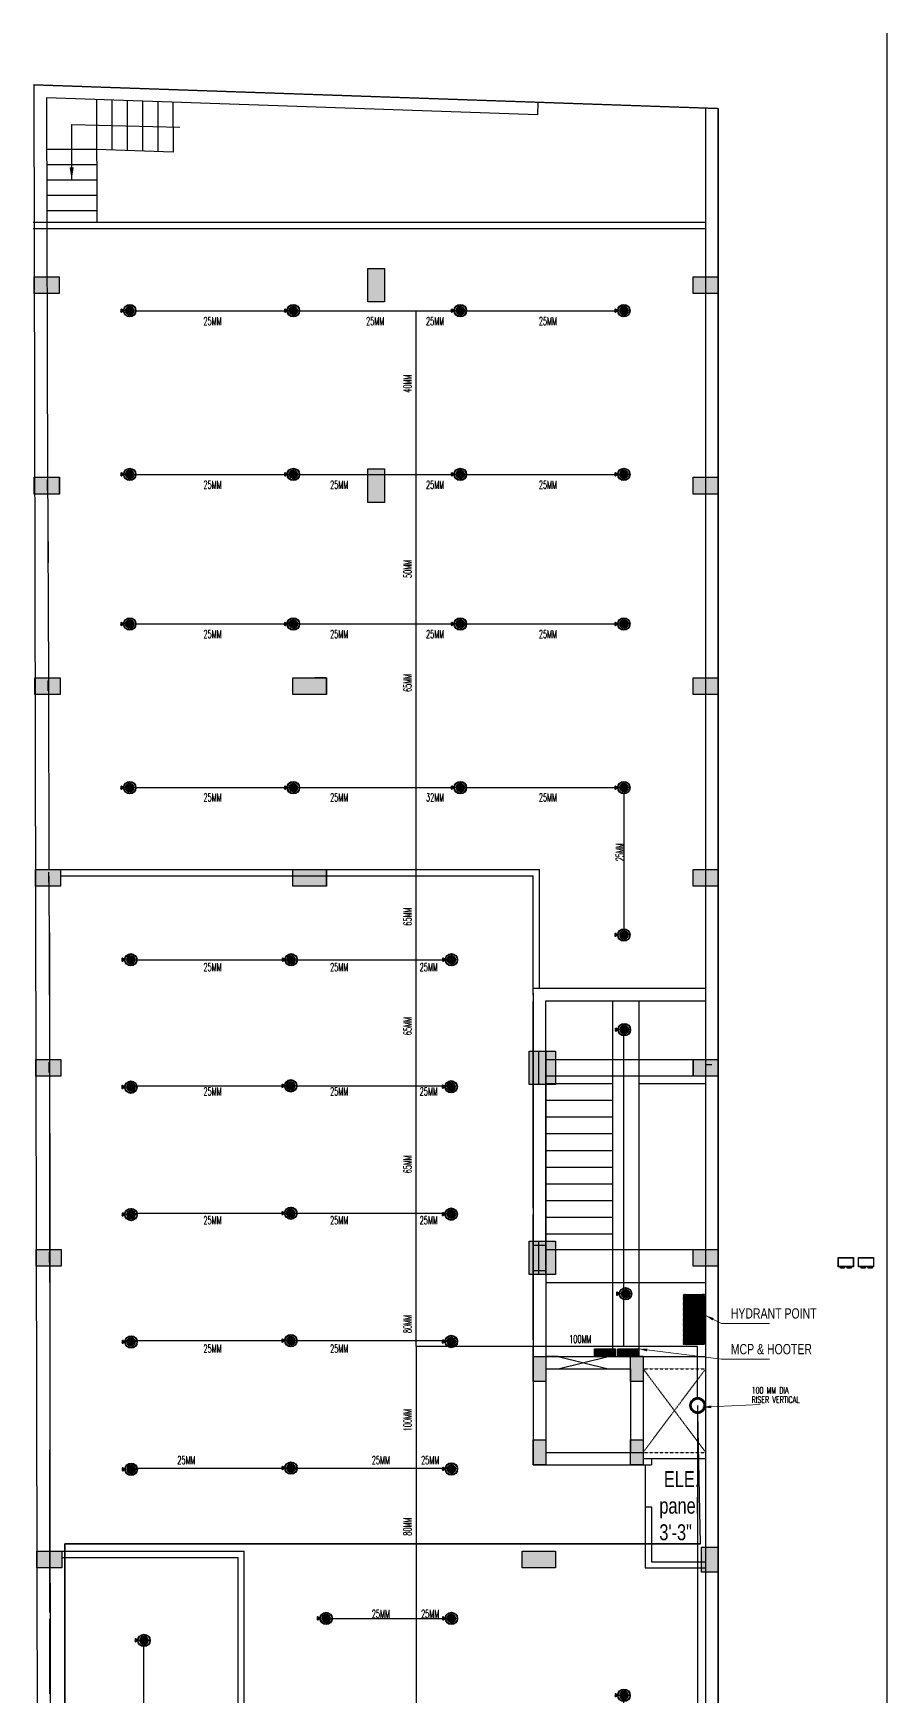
# Model space of a CAD drawing. Header units: inches. Extents: x 1162 to 4924, y 863 to 3182.
# Drawn here: x 1208 to 1821, y 1987 to 3182 of the extents above; entities that cross this region are included whole.
import ezdxf

# ---------------------------------------------------------------- set-up
doc = ezdxf.new("R2010")
doc.units = ezdxf.units.IN
doc.header["$MEASUREMENT"] = 0
doc.linetypes.add('CENTER', pattern=[2, 1.25, -0.25, 0.25, -0.25])
doc.linetypes.add('HIDDEN', pattern=[0.375, 0.25, -0.125])
for name, color, linetype in [('0-PL-PUDDLE-HL', 3, 'Continuous'), ('6', 7, 'Continuous'), ('DIM', 5, 'Continuous'), ('FATTN', 241, 'Continuous'), ('FITTING-FF-VISION', 1, 'Continuous'), ('SPR-3', 2, 'Continuous')]:
    doc.layers.add(name, color=color, linetype=linetype)
for name, color, linetype, lineweight in [('FIRE PIPE 100 MM', 10, 'Continuous', 30), ('FIRE PIPE 150 MM', 10, 'Continuous', 35), ('FIRE PIPE 32 MM', 10, 'Continuous', 20)]:
    doc.layers.add(name, color=color, linetype=linetype, lineweight=lineweight)
doc.styles.get("Standard").update_dxf_attribs({"font": 'arial.ttf'})
doc.styles.add('Style-Arial', font='times.ttf')
doc.styles.add('style3', font='swisscl.ttf', dxfattribs={"height": 18})
doc.styles.add('TXT2', font='romans.shx', dxfattribs={"width": 0.75, "height": 200})
doc.dimstyles.new('GURU', dxfattribs={"dimscale": 0, "dimtxt": 18, "dimasz": 2, "dimexe": 3.5, "dimexo": 1.5, "dimgap": 2, "dimtad": 0, "dimdec": 1, "dimzin": 0, "dimdsep": 46, "dimlunit": 4, "dimtxsty": 'Standard', "dimcen": 4, "dimdle": 3.5, "dimclrd": 256, "dimclre": 256, "dimadec": 0, "dimazin": 3, "dimtfac": 1, "dimtdec": 1, "dimtmove": 1, "dimatfit": 1, "dimfxl": 1, "dimtolj": 1, "dimtzin": 0, "dimarcsym": 0})
doc.dimstyles.new('MUKESH', dxfattribs={"dimtxt": 9, "dimasz": 6, "dimexe": 1, "dimexo": 1, "dimgap": 0.5, "dimtad": 0, "dimdec": 1, "dimzin": 0, "dimdsep": 46, "dimlunit": 4, "dimtxsty": 'Style-Arial', "dimblk": 'ARCHTICK', "dimcen": 0.09, "dimclrd": 256, "dimclre": 256, "dimclrt": 256, "dimadec": 1, "dimazin": 0, "dimtfac": 1, "dimtdec": 1, "dimtofl": 0, "dimtmove": 0, "dimatfit": 3, "dimfxl": 1, "dimtolj": 1, "dimtzin": 0, "dimlwd": -1, "dimlwe": 0, "dimarcsym": 0})
pattern_1 = [(45, (1047145.24505, 327195.88127), (-0.088388347648, 0.088388347648), [])]
pattern_2 = [(135, (-55881.80301, -3319.40284), (-0.08838834765, -0.08838834765), [])]

# ---------------------------------------------------------------- blocks, each defined once
blk = doc.blocks.new('_ArchTick')
at = {"color": 0, "linetype": 'ByBlock', "const_width": 0.15}
blk.add_lwpolyline([(-0.5, -0.5), (0.5, 0.5)], dxfattribs=at)
blk = doc.blocks.new('GR')
at = {"lineweight": -2, "ltscale": 0.5}
h = blk.add_hatch(color=6, dxfattribs=at)
h.dxf.hatch_style = 1
h.paths.add_polyline_path([(-1050869.5, -332451.8), (-1050851.5, -332451.8), (-1050851.5, -332463.8), (-1050869.5, -332463.8)])
h = blk.add_hatch(color=6, dxfattribs=at)
h.dxf.hatch_style = 1
h.paths.add_polyline_path([(-1050617.7, -332445.8), (-1050629.7, -332445.8), (-1050629.7, -332469.8), (-1050617.7, -332469.8)])
h = blk.add_hatch(color=6, dxfattribs=at)
h.dxf.hatch_style = 1
h.paths.add_polyline_path([(-1050395.8, -332451.8), (-1050377.8, -332451.8), (-1050377.8, -332463.8), (-1050395.8, -332463.8)])
h = blk.add_hatch(color=6, dxfattribs=at)
h.dxf.hatch_style = 1
h.paths.add_polyline_path([(-1050617.7, -332589.8), (-1050629.7, -332589.8), (-1050629.7, -332613.8), (-1050617.7, -332613.8)])
h = blk.add_hatch(color=6, dxfattribs=at)
h.dxf.hatch_style = 1
h.paths.add_polyline_path([(-1050869.5, -332595.8), (-1050851.5, -332595.8), (-1050851.5, -332607.8), (-1050869.5, -332607.8)])
h = blk.add_hatch(color=6, dxfattribs=at)
h.dxf.hatch_style = 1
h.paths.add_polyline_path([(-1050395.8, -332595.8), (-1050377.8, -332595.8), (-1050377.8, -332607.8), (-1050395.8, -332607.8)])
h = blk.add_hatch(color=6, dxfattribs=at)
h.dxf.hatch_style = 1
h.paths.add_polyline_path([(-1050868.9, -332739.8), (-1050850.9, -332739.8), (-1050850.9, -332751.8), (-1050868.9, -332751.8)])
h = blk.add_hatch(color=6, dxfattribs=at)
h.dxf.hatch_style = 1
h.paths.add_polyline_path([(-1050659.5, -332751.8), (-1050659.5, -332739.8), (-1050683.5, -332739.8), (-1050683.5, -332751.8)])
h = blk.add_hatch(color=6, dxfattribs=at)
h.dxf.hatch_style = 1
h.paths.add_polyline_path([(-1050395.8, -332739.8), (-1050377.8, -332739.8), (-1050377.8, -332751.8), (-1050395.8, -332751.8)])
h = blk.add_hatch(color=6, dxfattribs=at)
h.dxf.hatch_style = 1
h.paths.add_polyline_path([(-1050868.6, -332877.5), (-1050850.6, -332877.5), (-1050850.6, -332889.5), (-1050868.6, -332889.5)])
h = blk.add_hatch(color=6, dxfattribs=at)
h.dxf.hatch_style = 1
h.paths.add_polyline_path([(-1050659.5, -332889.5), (-1050659.5, -332877.5), (-1050683.5, -332877.5), (-1050683.5, -332889.5)])
h = blk.add_hatch(color=6, dxfattribs=at)
h.dxf.hatch_style = 1
h.paths.add_polyline_path([(-1050395.8, -332877.5), (-1050377.8, -332877.5), (-1050377.8, -332889.5), (-1050395.8, -332889.5)])
h = blk.add_hatch(color=6, dxfattribs=at)
h.dxf.hatch_style = 1
h.paths.add_polyline_path([(-1050506.8, -333032), (-1050494.8, -333032), (-1050494.8, -333008), (-1050506.8, -333008)])
h = blk.add_hatch(color=6, dxfattribs=at)
h.dxf.hatch_style = 1
h.paths.add_polyline_path([(-1050868.3, -333014), (-1050850.3, -333014), (-1050850.3, -333026), (-1050868.3, -333026)])
h = blk.add_hatch(color=6, dxfattribs=at)
h.dxf.hatch_style = 1
h.paths.add_polyline_path([(-1050395.8, -333014), (-1050377.8, -333014), (-1050377.8, -333026), (-1050395.8, -333026)])
h = blk.add_hatch(color=6, dxfattribs=at)
h.dxf.hatch_style = 1
h.paths.add_polyline_path([(-1050506.8, -333168.5), (-1050494.8, -333168.5), (-1050494.8, -333144.5), (-1050506.8, -333144.5)])
h = blk.add_hatch(color=6, dxfattribs=at)
h.dxf.hatch_style = 1
h.paths.add_polyline_path([(-1050868, -333150.5), (-1050850, -333150.5), (-1050850, -333162.5), (-1050868, -333162.5)])
h = blk.add_hatch(color=6, dxfattribs=at)
h.dxf.hatch_style = 1
h.paths.add_polyline_path([(-1050395.8, -333150.5), (-1050377.8, -333150.5), (-1050377.8, -333162.5), (-1050395.8, -333162.5)])
h = blk.add_hatch(color=6, dxfattribs=at)
h.dxf.hatch_style = 1
h.paths.add_polyline_path([(-1050867.6, -333367.3), (-1050849.6, -333367.3), (-1050849.6, -333379.3), (-1050867.6, -333379.3)])
h = blk.add_hatch(color=6, dxfattribs=at)
h.dxf.hatch_style = 1
h.paths.add_polyline_path([(-1050494.8, -333379.3), (-1050494.8, -333367.3), (-1050518.8, -333367.3), (-1050518.8, -333379.3)])
h = blk.add_hatch(color=6, dxfattribs=at)
h.dxf.hatch_style = 1
h.paths.add_polyline_path([(-1050377.8, -333364.3), (-1050377.8, -333382.3), (-1050389.8, -333382.3), (-1050389.8, -333364.3)])
for p, q in [((-1050860.2, -332597.7, 0), (-1050860.2, -332605.2, 0)), ((-1050859.6, -332741.7, 0), (-1050859.6, -332749.2, 0)), ((-1050659.5, -332739.8, 0), (-1050667.7, -332739.8, 0)), ((-1050659.5, -332739.8, 0), (-1050659.5, -332744.3, 0)), ((-1050859.3, -332879.4, 0), (-1050859.3, -332886.9, 0)), ((-1050859, -333015.9, 0), (-1050859, -333023.4, 0)), ((-1050858.7, -333152.4, 0), (-1050858.7, -333159.9, 0)), ((-1050858.3, -333369.2, 0), (-1050858.3, -333376.7, 0))]:
    blk.add_line(p, q, dxfattribs=at)
at = {"color": 6, "lineweight": -2, "ltscale": 0.5, "elevation": 0}
for points in [[(-1050869.5, -332451.8), (-1050851.5, -332451.8), (-1050851.5, -332463.8), (-1050869.5, -332463.8)], [(-1050629.7, -332445.8), (-1050617.7, -332445.8), (-1050617.7, -332469.8), (-1050629.7, -332469.8)], [(-1050395.8, -332451.8), (-1050377.8, -332451.8), (-1050377.8, -332463.8), (-1050395.8, -332463.8)], [(-1050629.7, -332589.8), (-1050617.7, -332589.8), (-1050617.7, -332613.8), (-1050629.7, -332613.8)], [(-1050869.5, -332595.8), (-1050851.5, -332595.8), (-1050851.5, -332607.8), (-1050869.5, -332607.8)], [(-1050395.8, -332595.8), (-1050377.8, -332595.8), (-1050377.8, -332607.8), (-1050395.8, -332607.8)], [(-1050868.9, -332739.8), (-1050850.9, -332739.8), (-1050850.9, -332751.8), (-1050868.9, -332751.8)], [(-1050659.5, -332739.8), (-1050659.5, -332751.8), (-1050683.5, -332751.8), (-1050683.5, -332739.8)], [(-1050395.8, -332739.8), (-1050377.8, -332739.8), (-1050377.8, -332751.8), (-1050395.8, -332751.8)], [(-1050868.6, -332877.5), (-1050850.6, -332877.5), (-1050850.6, -332889.5), (-1050868.6, -332889.5)], [(-1050659.5, -332877.5), (-1050659.5, -332889.5), (-1050683.5, -332889.5), (-1050683.5, -332877.5)], [(-1050395.8, -332877.5), (-1050377.8, -332877.5), (-1050377.8, -332889.5), (-1050395.8, -332889.5)], [(-1050494.8, -333032), (-1050506.8, -333032), (-1050506.8, -333008), (-1050494.8, -333008)], [(-1050868.3, -333014), (-1050850.3, -333014), (-1050850.3, -333026), (-1050868.3, -333026)], [(-1050395.8, -333014), (-1050377.8, -333014), (-1050377.8, -333026), (-1050395.8, -333026)], [(-1050494.8, -333168.5), (-1050506.8, -333168.5), (-1050506.8, -333144.5), (-1050494.8, -333144.5)], [(-1050868, -333150.5), (-1050850, -333150.5), (-1050850, -333162.5), (-1050868, -333162.5)], [(-1050395.8, -333150.5), (-1050377.8, -333150.5), (-1050377.8, -333162.5), (-1050395.8, -333162.5)], [(-1050867.6, -333367.3), (-1050849.6, -333367.3), (-1050849.6, -333379.3), (-1050867.6, -333379.3)], [(-1050494.8, -333367.3), (-1050494.8, -333379.3), (-1050518.8, -333379.3), (-1050518.8, -333367.3)], [(-1050377.8, -333364.3), (-1050377.8, -333382.3), (-1050389.8, -333382.3), (-1050389.8, -333364.3)]]:
    blk.add_lwpolyline(points, close=True, dxfattribs=at)
blk = doc.blocks.new('WEWEQEWEE')
at = {"layer": 'FATTN', "color": 1}
for p, q in [((-232117, 57486, 0), (-232120, 57480, 0)), ((-232120, 57475, 0), (-232120, 57480, 0)), ((-232120, 57480, 0), (-232110, 57480, 0)), ((-232120, 57475, 0), (-232120, 57470, 0)), ((-232117, 57464, 0), (-232120, 57470, 0)), ((-232110, 57470, 0), (-232120, 57470, 0)), ((-232076, 57486, 0), (-232117, 57486, 0)), ((-232117, 57464, 0), (-232076, 57464, 0)), ((-232110, 57486, 0), (-232110, 57464, 0)), ((-232110, 57483, 0), (-232105, 57483, 0)), ((-232110, 57467, 0), (-232105, 57467, 0)), ((-232105, 57486, 0), (-232105, 57464, 0)), ((-232088, 57486, 0), (-232088, 57464, 0)), ((-232083, 57483, 0), (-232088, 57483, 0)), ((-232083, 57467, 0), (-232088, 57467, 0)), ((-232083, 57486, 0), (-232083, 57464, 0)), ((-232074, 57480, 0), (-232083, 57480, 0)), ((-232083, 57470, 0), (-232074, 57470, 0)), ((-232076, 57486, 0), (-232074, 57480, 0)), ((-232076, 57464, 0), (-232074, 57470, 0)), ((-232074, 57475, 0), (-232074, 57480, 0)), ((-232074, 57475, 0), (-232074, 57470, 0))]:
    blk.add_line(p, q, dxfattribs=at)
at = {"layer": 'FATTN', "color": 8, "linetype": 'CENTER'}
for p, q in [((-232111, 57480, 0), (-232111, 57480, 0)), ((-232111, 57470, 0), (-232111, 57480, 0)), ((-232111, 57470, 0), (-232111, 57470, 0)), ((-232110, 57478, 0), (-232110, 57472, 0)), ((-232105, 57477, 0), (-232088, 57477, 0)), ((-232105, 57477, 0), (-232088, 57477, 0)), ((-232105, 57473, 0), (-232088, 57473, 0)), ((-232105, 57473, 0), (-232088, 57473, 0)), ((-232093, 57473, 0), (-232093, 57477, 0)), ((-232093, 57475, 0), (-232092, 57477, 0)), ((-232092, 57473, 0), (-232091, 57477, 0)), ((-232091, 57473, 0), (-232090, 57477, 0)), ((-232090, 57473, 0), (-232089, 57477, 0)), ((-232089, 57473, 0), (-232088, 57475, 0)), ((-232080, 57479, 0), (-232083, 57479, 0)), ((-232083, 57478, 0), (-232083, 57477, 0)), ((-232083, 57477, 0), (-232083, 57473, 0)), ((-232080, 57477, 0), (-232083, 57477, 0)), ((-232080, 57473, 0), (-232083, 57473, 0)), ((-232083, 57473, 0), (-232083, 57472, 0)), ((-232083, 57471, 0), (-232080, 57471, 0)), ((-232080, 57472, 0), (-232080, 57478, 0)), ((-232080, 57473, 0), (-232079, 57477, 0)), ((-232080, 57477, 0), (-232076, 57477, 0)), ((-232080, 57477, 0), (-232075, 57477, 0)), ((-232080, 57473, 0), (-232075, 57473, 0)), ((-232080, 57473, 0), (-232076, 57473, 0)), ((-232079, 57473, 0), (-232078, 57477, 0)), ((-232077, 57473, 0), (-232077, 57477, 0)), ((-232076, 57477, 0), (-232076, 57473, 0)), ((-232075, 57477, 0), (-232076, 57477, 0)), ((-232076, 57473, 0), (-232076, 57475, 0)), ((-232076, 57473, 0), (-232075, 57473, 0)), ((-232075, 57473, 0), (-232075, 57477, 0))]:
    blk.add_line(p, q, dxfattribs=at)
for centre, radius, start, end in [((-232106, 57475, 0), 7.42, 141.555, 218.4448), ((-232110, 57478, 0), 0.192, 179.9999, 269.9999), ((-232110, 57472, 0), 0.192, 89.9999, 179.9999), ((-232105, 57477, 0), 0.942, 359.9999, 89.9999), ((-232105, 57473, 0), 0.942, 269.9999, 359.9999), ((-232088, 57477, 0), 0.942, 89.9999, 179.9999), ((-232088, 57473, 0), 0.942, 179.9999, 269.9999), ((-232082, 57478, 0), 1.37, 138.7698, 221.2301), ((-232075, 57475, 0), 7.71, 162.9384, 197.0615), ((-232082, 57472, 0), 1.37, 138.7698, 221.2301), ((-232081, 57478, 0), 1.37, 318.7698, 41.2301), ((-232087, 57475, 0), 7.71, 342.9384, 17.0615), ((-232081, 57472, 0), 1.37, 318.7698, 41.2301)]:
    blk.add_arc(centre, radius, start, end, dxfattribs=at)
blk = doc.blocks.new('rerrtrrttrrrte')
at = {"layer": 'FITTING-FF-VISION', "ltscale": 5}
h = blk.add_hatch(color=2, dxfattribs=at)
edge = h.paths.add_edge_path()
edge.add_line((-57394, 147360), (-57375, 147365))
edge.add_ellipse((-57444, 147348), major_axis=(-50.2, 50.2), ratio=1, start_angle=238.3066, end_angle=247.6934)
edge.add_line((-57379, 147376), (-57397, 147368))
edge.add_ellipse((-57444, 147348), major_axis=(-36.3, 36.3), ratio=1, start_angle=247.6934, end_angle=256.3066)
edge.add_line((-57400, 147375), (-57383, 147385))
edge.add_ellipse((-57444, 147348), major_axis=(-50.2, 50.2), ratio=1, start_angle=256.3066, end_angle=265.6934)
edge.add_line((-57390, 147395), (-57405, 147382))
edge.add_ellipse((-57444, 147348), major_axis=(-36.3, 36.3), ratio=1, start_angle=265.6934, end_angle=274.3066)
edge.add_line((-57411, 147387), (-57398, 147402))
edge.add_ellipse((-57444, 147348), major_axis=(50.2, 50.2), ratio=1, start_angle=4.3066, end_angle=13.6934)
edge.add_line((-57407, 147409), (-57417, 147392))
edge.add_ellipse((-57444, 147348), major_axis=(36.3, 36.3), ratio=1, start_angle=13.6934, end_angle=22.3066)
edge.add_line((-57424, 147396), (-57417, 147414))
edge.add_ellipse((-57444, 147348), major_axis=(-50.2, 50.2), ratio=1, start_angle=-67.6934, end_angle=-58.3066)
edge.add_line((-57428, 147417), (-57432, 147398))
edge.add_ellipse((-57444, 147348), major_axis=(36.3, 36.3), ratio=1, start_angle=31.6934, end_angle=40.3066)
edge.add_line((-57440, 147400), (-57438, 147419))
edge.add_ellipse((-57444, 147348), major_axis=(50.2, 50.2), ratio=1, start_angle=40.3066, end_angle=49.6934)
edge.add_line((-57450, 147419), (-57448, 147400))
edge.add_ellipse((-57444, 147348), major_axis=(-36.3, 36.3), ratio=1, start_angle=-40.3066, end_angle=-31.6934)
edge.add_line((-57456, 147398), (-57460, 147417))
edge.add_ellipse((-57444, 147348), major_axis=(50.2, 50.2), ratio=1, start_angle=58.3066, end_angle=67.6934)
edge.add_line((-57472, 147414), (-57464, 147396))
edge.add_ellipse((-57444, 147348), major_axis=(-36.3, 36.3), ratio=1, start_angle=-22.3066, end_angle=-13.6934)
edge.add_line((-57471, 147392), (-57481, 147409))
edge.add_ellipse((-57444, 147348), major_axis=(-50.2, 50.2), ratio=1, start_angle=-13.6934, end_angle=-4.3066)
edge.add_line((-57490, 147402), (-57478, 147387))
edge.add_ellipse((-57444, 147348), major_axis=(-36.3, 36.3), ratio=1, start_angle=-4.3066, end_angle=4.3066)
edge.add_line((-57483, 147382), (-57498, 147395))
edge.add_ellipse((-57444, 147348), major_axis=(-50.2, 50.2), ratio=1, start_angle=4.3066, end_angle=13.6934)
edge.add_line((-57505, 147385), (-57488, 147375))
edge.add_ellipse((-57444, 147348), major_axis=(-36.3, 36.3), ratio=1, start_angle=13.6934, end_angle=22.3066)
edge.add_line((-57491, 147368), (-57510, 147376))
edge.add_ellipse((-57444, 147348), major_axis=(-50.2, 50.2), ratio=1, start_angle=22.3066, end_angle=31.6934)
edge.add_line((-57513, 147365), (-57494, 147360))
edge.add_ellipse((-57444, 147348), major_axis=(36.3, 36.3), ratio=1, start_angle=121.6934, end_angle=130.3066)
edge.add_line((-57495, 147353), (-57515, 147354))
edge.add_ellipse((-57444, 147348), major_axis=(50.2, 50.2), ratio=1, start_angle=130.3066, end_angle=135)
edge.add_ellipse((-57444, 147348), major_axis=(50.2, 50.2), ratio=1, start_angle=135, end_angle=139.6934)
edge.add_line((-57515, 147343), (-57495, 147344))
edge.add_ellipse((-57444, 147348), major_axis=(-36.3, 36.3), ratio=1, start_angle=49.6934, end_angle=58.3066)
edge.add_line((-57494, 147337), (-57513, 147332))
edge.add_ellipse((-57444, 147348), major_axis=(50.2, 50.2), ratio=1, start_angle=148.3066, end_angle=157.6934)
edge.add_line((-57510, 147321), (-57491, 147329))
edge.add_ellipse((-57444, 147348), major_axis=(36.3, 36.3), ratio=1, start_angle=157.6934, end_angle=166.3066)
edge.add_line((-57488, 147322), (-57505, 147311))
edge.add_ellipse((-57444, 147348), major_axis=(50.2, 50.2), ratio=1, start_angle=166.3066, end_angle=175.6934)
edge.add_line((-57498, 147302), (-57483, 147315))
edge.add_ellipse((-57444, 147348), major_axis=(36.3, 36.3), ratio=1, start_angle=175.6934, end_angle=184.3066)
edge.add_line((-57478, 147309), (-57490, 147294))
edge.add_ellipse((-57444, 147348), major_axis=(50.2, 50.2), ratio=1, start_angle=184.3066, end_angle=193.6934)
edge.add_line((-57481, 147288), (-57471, 147305))
edge.add_ellipse((-57444, 147348), major_axis=(36.3, 36.3), ratio=1, start_angle=193.6934, end_angle=202.3066)
edge.add_line((-57464, 147301), (-57472, 147283))
edge.add_ellipse((-57444, 147348), major_axis=(-50.2, 50.2), ratio=1, start_angle=112.3066, end_angle=121.6934)
edge.add_line((-57460, 147279), (-57456, 147298))
edge.add_ellipse((-57444, 147348), major_axis=(36.3, 36.3), ratio=1, start_angle=211.6934, end_angle=220.3066)
edge.add_line((-57448, 147297), (-57450, 147278))
edge.add_ellipse((-57444, 147348), major_axis=(-50.2, 50.2), ratio=1, start_angle=130.3066, end_angle=139.6934)
edge.add_line((-57438, 147278), (-57440, 147297))
edge.add_ellipse((-57444, 147348), major_axis=(-36.3, 36.3), ratio=1, start_angle=139.6934, end_angle=148.3066)
edge.add_line((-57432, 147298), (-57428, 147279))
edge.add_ellipse((-57444, 147348), major_axis=(50.2, 50.2), ratio=1, start_angle=238.3066, end_angle=247.6934)
edge.add_line((-57417, 147283), (-57424, 147301))
edge.add_ellipse((-57444, 147348), major_axis=(36.3, 36.3), ratio=1, start_angle=247.6934, end_angle=256.3066)
edge.add_line((-57417, 147305), (-57407, 147288))
edge.add_ellipse((-57444, 147348), major_axis=(-50.2, 50.2), ratio=1, start_angle=166.3066, end_angle=175.6934)
edge.add_line((-57398, 147294), (-57411, 147309))
edge.add_ellipse((-57444, 147348), major_axis=(36.3, 36.3), ratio=1, start_angle=265.6934, end_angle=274.3066)
edge.add_line((-57405, 147315), (-57390, 147302))
edge.add_ellipse((-57444, 147348), major_axis=(50.2, 50.2), ratio=1, start_angle=274.3066, end_angle=283.6934)
edge.add_line((-57383, 147311), (-57400, 147322))
edge.add_ellipse((-57444, 147348), major_axis=(36.3, 36.3), ratio=1, start_angle=283.6934, end_angle=292.3066)
edge.add_line((-57397, 147329), (-57379, 147321))
edge.add_ellipse((-57444, 147348), major_axis=(50.2, 50.2), ratio=1, start_angle=292.3066, end_angle=301.6934)
edge.add_line((-57375, 147332), (-57394, 147337))
edge.add_ellipse((-57444, 147348), major_axis=(-36.3, 36.3), ratio=1, start_angle=211.6934, end_angle=220.3066)
edge.add_line((-57393, 147344), (-57373, 147343))
edge.add_ellipse((-57444, 147348), major_axis=(50.2, 50.2), ratio=1, start_angle=310.3066, end_angle=315.0016)
edge.add_ellipse((-57444, 147348), major_axis=(-50.2, 50.2), ratio=1, start_angle=225.0016, end_angle=229.6934)
edge.add_line((-57373, 147354), (-57393, 147353))
edge.add_ellipse((-57444, 147348), major_axis=(-36.3, 36.3), ratio=1, start_angle=229.6934, end_angle=238.3066)
at = {"layer": 'FITTING-FF-VISION', "color": 2}
for p, q in [((-57495, 147353), (-57515, 147354)), ((-57495, 147344), (-57515, 147343)), ((-57494, 147360), (-57513, 147365)), ((-57494, 147337), (-57513, 147332)), ((-57491, 147368), (-57510, 147376)), ((-57491, 147329), (-57510, 147321)), ((-57488, 147375), (-57505, 147385)), ((-57488, 147322), (-57505, 147311)), ((-57483, 147382), (-57498, 147395)), ((-57483, 147315), (-57498, 147302)), ((-57478, 147387), (-57490, 147402)), ((-57478, 147309), (-57490, 147294)), ((-57471, 147392), (-57481, 147409)), ((-57471, 147305), (-57481, 147288)), ((-57464, 147396), (-57472, 147414)), ((-57464, 147301), (-57472, 147283)), ((-57456, 147398), (-57460, 147417)), ((-57456, 147298), (-57460, 147279)), ((-57448, 147400), (-57450, 147419)), ((-57448, 147297), (-57450, 147278)), ((-57440, 147400), (-57438, 147419)), ((-57440, 147297), (-57438, 147278)), ((-57432, 147398), (-57428, 147417)), ((-57432, 147298), (-57428, 147279)), ((-57424, 147396), (-57417, 147414)), ((-57424, 147301), (-57417, 147283)), ((-57417, 147392), (-57407, 147409)), ((-57417, 147305), (-57407, 147288)), ((-57411, 147387), (-57398, 147402)), ((-57411, 147309), (-57398, 147294)), ((-57405, 147382), (-57390, 147395)), ((-57405, 147315), (-57390, 147302)), ((-57400, 147375), (-57383, 147385)), ((-57400, 147322), (-57383, 147311)), ((-57397, 147368), (-57379, 147376)), ((-57397, 147329), (-57379, 147321)), ((-57394, 147360), (-57375, 147365)), ((-57394, 147337), (-57375, 147332)), ((-57393, 147353), (-57373, 147354)), ((-57393, 147344), (-57373, 147343))]:
    blk.add_line(p, q, dxfattribs=at)
for radius, start, end in [(71, 175.3066, 180), (71, 180, 184.6934), (71, 157.3066, 166.6934), (71, 193.3066, 202.6934), (71, 139.3066, 148.6934), (71, 211.3066, 220.6934), (51.3, 166.6934, 175.3066), (51.3, 166.6934, 175.3066), (51.3, 184.6934, 193.3066), (51.3, 184.6934, 193.3066), (51.3, 148.6934, 157.3066), (51.3, 148.6934, 157.3066), (51.3, 202.6934, 211.3066), (51.3, 202.6934, 211.3066), (71, 121.3066, 130.6934), (71, 229.3066, 238.6934), (51.3, 130.6934, 139.3066), (51.3, 130.6934, 139.3066), (51.3, 220.6934, 229.3066), (51.3, 220.6934, 229.3066), (71, 103.3066, 112.6934), (71, 247.3066, 256.6934), (51.3, 112.6934, 121.3066), (51.3, 112.6934, 121.3066), (51.3, 238.6934, 247.3066), (51.3, 238.6934, 247.3066), (51.3, 94.6934, 103.3066), (51.3, 94.6934, 103.3066), (51.3, 256.6934, 265.3066), (51.3, 256.6934, 265.3066), (71, 85.3066, 94.6934), (71, 265.3066, 274.6934), (51.3, 76.6934, 85.3066), (51.3, 76.6934, 85.3066), (51.3, 274.6934, 283.3066), (51.3, 274.6934, 283.3066), (71, 67.3066, 76.6934), (71, 283.3066, 292.6934), (51.3, 58.6934, 67.3066), (51.3, 58.6934, 67.3066), (51.3, 292.6934, 301.3066), (51.3, 292.6934, 301.3066), (51.3, 40.6934, 49.3066), (51.3, 40.6934, 49.3066), (51.3, 310.6934, 319.3066), (51.3, 310.6934, 319.3066), (71, 49.3066, 58.6934), (71, 301.3066, 310.6934), (51.3, 22.6934, 31.3066), (51.3, 22.6934, 31.3066), (51.3, 328.6934, 337.3066), (51.3, 328.6934, 337.3066), (51.3, 4.6934, 13.3066), (51.3, 4.6934, 13.3066), (51.3, 346.6934, 355.3066), (51.3, 346.6934, 355.3066), (71, 31.3066, 40.6934), (71, 319.3066, 328.6934), (71, 13.3066, 22.6934), (71, 337.3066, 346.6934), (71, 0, 4.6934), (71, 355.3066, 0)]:
    blk.add_arc((-57444, 147348), radius, start, end, dxfattribs=at)
at = {"layer": 'SPR-3', "color": 8, "linetype": 'CENTER'}
for p, q in [((-57343, 147348), (-57590, 147348)), ((-57444, 147450), (-57444, 147247))]:
    blk.add_line(p, q, dxfattribs=at)
at = {"layer": 'SPR-3', "color": 1}
for p, q in [((-57544, 147363), (-57568, 147363)), ((-57544, 147333), (-57568, 147333))]:
    blk.add_line(p, q, dxfattribs=at)
for radius in [101, 94.3]:
    blk.add_circle((-57444, 147348), radius, dxfattribs=at)
blk.add_arc((-57455, 147348), 90.5, 170.4585, 189.536, dxfattribs=at)
at = {"layer": 'DIM', "color": 3, "rotation": 270}
blk.add_blockref('WEWEQEWEE', (-115054, -84748, 0), dxfattribs=at)

msp = doc.modelspace()

# ---------------------------------------------------------------- hatches: boundary and pattern name
at = {"lineweight": -2, "ltscale": 0.5}
h = msp.add_hatch(color=6, dxfattribs=at)
h.dxf.hatch_style = 1
h.paths.add_polyline_path([(1460.23, 3012.71), (1448.23, 3012.71), (1448.23, 2988.71), (1460.23, 2988.71)])
h = msp.add_hatch(color=6, dxfattribs=at)
h.dxf.hatch_style = 1
h.paths.add_polyline_path([(1208.44, 3006.71), (1226.44, 3006.71), (1226.44, 2994.71), (1208.44, 2994.71)])
h = msp.add_hatch(color=6, dxfattribs=at)
h.dxf.hatch_style = 1
h.paths.add_polyline_path([(1682.15, 3006.71), (1700.15, 3006.71), (1700.15, 2994.71), (1682.15, 2994.71)])
h = msp.add_hatch(color=6, dxfattribs=at)
h.dxf.hatch_style = 1
h.paths.add_polyline_path([(1460.23, 2868.71), (1448.23, 2868.71), (1448.23, 2844.71), (1460.23, 2844.71)])
h = msp.add_hatch(color=6, dxfattribs=at)
h.dxf.hatch_style = 1
h.paths.add_polyline_path([(1208.75, 2862.71), (1226.75, 2862.71), (1226.75, 2850.71), (1208.75, 2850.71)])
h = msp.add_hatch(color=6, dxfattribs=at)
h.dxf.hatch_style = 1
h.paths.add_polyline_path([(1682.15, 2862.71), (1700.15, 2862.71), (1700.15, 2850.71), (1682.15, 2850.71)])
h = msp.add_hatch(color=6, dxfattribs=at)
h.dxf.hatch_style = 1
h.paths.add_polyline_path([(1209.05, 2718.71), (1227.05, 2718.71), (1227.05, 2706.71), (1209.05, 2706.71)])
h = msp.add_hatch(color=6, dxfattribs=at)
h.dxf.hatch_style = 1
h.paths.add_polyline_path([(1418.45, 2706.71), (1418.45, 2718.71), (1394.45, 2718.71), (1394.45, 2706.71)])
h = msp.add_hatch(color=6, dxfattribs=at)
h.dxf.hatch_style = 1
h.paths.add_polyline_path([(1682.15, 2718.71), (1700.15, 2718.71), (1700.15, 2706.71), (1682.15, 2706.71)])
h = msp.add_hatch(color=6, dxfattribs=at)
h.dxf.hatch_style = 1
h.paths.add_polyline_path([(1209.34, 2580.96), (1227.34, 2580.96), (1227.34, 2568.96), (1209.34, 2568.96)])
h = msp.add_hatch(color=6, dxfattribs=at)
h.dxf.hatch_style = 1
h.paths.add_polyline_path([(1418.45, 2568.96), (1418.45, 2580.96), (1394.45, 2580.96), (1394.45, 2568.96)])
h = msp.add_hatch(color=6, dxfattribs=at)
h.dxf.hatch_style = 1
h.paths.add_polyline_path([(1682.15, 2580.96), (1700.15, 2580.96), (1700.15, 2568.96), (1682.15, 2568.96)])
h = msp.add_hatch(color=6, dxfattribs=at)
h.dxf.hatch_style = 1
h.paths.add_polyline_path([(1564.15, 2426.46), (1576.15, 2426.46), (1576.15, 2450.46), (1564.15, 2450.46)])
h = msp.add_hatch(color=6, dxfattribs=at)
h.dxf.hatch_style = 1
h.paths.add_polyline_path([(1209.62, 2444.46), (1227.62, 2444.46), (1227.62, 2432.46), (1209.62, 2432.46)])
h = msp.add_hatch(color=6, dxfattribs=at)
h.dxf.hatch_style = 1
h.paths.add_polyline_path([(1209.62, 2444.46), (1227.62, 2444.46), (1227.62, 2432.46), (1209.62, 2432.46)])
h = msp.add_hatch(color=6, dxfattribs=at)
h.dxf.hatch_style = 1
h.paths.add_polyline_path([(1682.15, 2444.46), (1700.15, 2444.46), (1700.15, 2432.46), (1682.15, 2432.46)])
h = msp.add_hatch(color=6, dxfattribs=at)
h.dxf.hatch_style = 1
h.paths.add_polyline_path([(1209.9, 2307.96), (1227.9, 2307.96), (1227.9, 2295.96), (1209.9, 2295.96)])
h = msp.add_hatch(color=6, dxfattribs=at)
h.dxf.hatch_style = 1
h.paths.add_polyline_path([(1209.9, 2307.96), (1227.9, 2307.96), (1227.9, 2295.96), (1209.9, 2295.96)])
h = msp.add_hatch(color=6, dxfattribs=at)
h.dxf.hatch_style = 1
h.paths.add_polyline_path([(1564.15, 2289.96), (1576.15, 2289.96), (1576.15, 2313.96), (1564.15, 2313.96)])
h = msp.add_hatch(color=4, dxfattribs=at)
h.dxf.hatch_style = 1
h.paths.add_polyline_path([(1567.15, 2292.96), (1576.15, 2292.96), (1576.15, 2310.96), (1567.15, 2310.96)])
h = msp.add_hatch(color=6, dxfattribs=at)
h.dxf.hatch_style = 1
h.paths.add_polyline_path([(1682.15, 2307.96), (1700.15, 2307.96), (1700.15, 2295.96), (1682.15, 2295.96)])
h = msp.add_hatch(color=4, dxfattribs=at)
h.dxf.hatch_style = 1
h.paths.add_polyline_path([(1567.15, 2213.21), (1567.15, 2231.21), (1576.15, 2231.21), (1576.15, 2213.21)])
h = msp.add_hatch(color=4, dxfattribs=at)
h.dxf.hatch_style = 1
h.paths.add_polyline_path([(1637.15, 2213.21), (1637.15, 2231.21), (1646.15, 2231.21), (1646.15, 2213.21)])
h = msp.add_hatch(color=4, dxfattribs=at)
h.dxf.hatch_style = 1
h.paths.add_polyline_path([(1567.15, 2153.21), (1567.15, 2171.21), (1576.15, 2171.21), (1576.15, 2153.21)])
h = msp.add_hatch(color=4, dxfattribs=at)
h.dxf.hatch_style = 1
h.paths.add_polyline_path([(1637.15, 2153.21), (1637.15, 2171.21), (1646.15, 2171.21), (1646.15, 2153.21)])
h = msp.add_hatch(color=6, dxfattribs=at)
h.dxf.hatch_style = 1
h.paths.add_polyline_path([(1700.15, 2094.21), (1700.15, 2076.21), (1688.15, 2076.21), (1688.15, 2094.21)])
h = msp.add_hatch(color=6, dxfattribs=at)
h.dxf.hatch_style = 1
h.paths.add_polyline_path([(1210.35, 2091.21), (1228.35, 2091.21), (1228.35, 2079.21), (1210.35, 2079.21)])
h = msp.add_hatch(color=6, dxfattribs=at)
h.dxf.hatch_style = 1
h.paths.add_polyline_path([(1583.15, 2079.21), (1583.15, 2091.21), (1559.15, 2091.21), (1559.15, 2079.21)])
at = {"layer": 'FIRE PIPE 100 MM', "ltscale": 0.5}
h = msp.add_hatch(dxfattribs=at)
h.set_pattern_fill('ANSI31', color=3)
h.set_pattern_definition(pattern_1)
h.paths.add_polyline_path([(1624.15, 2236.52), (1611.1, 2236.52), (1611.1, 2231.21), (1624.15, 2231.21)])
h.paths.add_polyline_path([(1626.27, 2236.52), (1624.15, 2236.52), (1624.15, 2231.21), (1626.27, 2231.21)])
h = msp.add_hatch(dxfattribs=at)
h.set_pattern_fill('ANSI31', color=256)
h.set_pattern_definition(pattern_1)
h.paths.add_polyline_path([(1627.99, 2236.52), (1627.99, 2231.21), (1643.15, 2231.21), (1643.15, 2236.52)])
at = {"layer": 'FIRE PIPE 32 MM', "lineweight": 35, "ltscale": 0.3}
h = msp.add_hatch(dxfattribs=at)
h.set_pattern_fill('ANSI31', color=2, angle=90)
h.set_pattern_definition(pattern_2)
h.paths.add_polyline_path([(1675.11, 2275.77), (1675.11, 2239.77), (1676.87, 2239.77), (1676.87, 2275.77)])
at = {"layer": 'FIRE PIPE 32 MM', "lineweight": 35, "ltscale": 0.3, "true_color": 0x2776bb}
h = msp.add_hatch(dxfattribs=at)
h.set_pattern_fill('ANSI31', color=152, angle=90)
h.set_pattern_definition(pattern_2)
h.paths.add_polyline_path([(1676.87, 2275.77), (1676.87, 2239.77), (1677.44, 2239.77), (1677.44, 2275.77)])
at = {"layer": 'FIRE PIPE 32 MM', "lineweight": 35, "ltscale": 0.3}
h = msp.add_hatch(dxfattribs=at)
h.set_pattern_fill('ANSI31', color=256, angle=90)
h.set_pattern_definition(pattern_2)
h.paths.add_polyline_path([(1677.44, 2275.77), (1677.44, 2239.77), (1681.33, 2239.78), (1690.24, 2239.77), (1690.24, 2275.77)])

# ---------------------------------------------------------------- linework, layer by layer
at = {"lineweight": -2, "ltscale": 0.5}
for p, q in [((1699.73, 3127.73, 0), (1208.02, 3144.71, 0)), ((1699.73, 3127.73, 0), (1208.02, 3144.71, 0)), ((1208.15, 3144.71, 0), (1211.35, 1597.71, 0)), ((1208.15, 3144.71, 0), (1700.15, 3127.71, 0)), ((1217.18, 3135.39, 0), (1218.1, 2862.71, 0)), ((1570.49, 3123.18, 0), (1217.18, 3135.39, 0)), ((1570.49, 3123.18, 0), (1570.8, 3132.18, 0)), ((1691.15, 2445.71, 0), (1691.15, 3128.02, 0)), ((1700.15, 3127.71, 0), (1700.15, 2409.71, 0)), ((1700.15, 931.71, 0), (1700.15, 3127.71, 0)), ((1691.15, 3045.73, 0), (1207.77, 3045.73, 0)), ((1691.15, 3041.23, 0), (1207.77, 3041.23, 0)), ((1216.94, 3045.73, 0), (1216.94, 3045.64, 0)), ((1218.1, 2862.71, 0), (1218.44, 2801.21, 0)), ((1218.35, 2818.47, 0), (1218.67, 2720.22, 0)), ((1218.67, 2720.22, 0), (1219.06, 2580.71, 0)), ((1219.07, 2576.21, 0), (1219.47, 2462.43, 0.04)), ((1227.34, 2580.97, 0), (1571.65, 2580.97, 0.01)), ((1227.34, 2576.47, 0), (1567.15, 2576.47, 0.01)), ((1567.15, 2495.71, 0.01), (1567.15, 2576.47, 0.01)), ((1571.65, 2495.71, 0.01), (1571.65, 2580.97, 0.01)), ((1219.39, 2535.72, 0.07), (1219.47, 2462.43, 0.04)), ((1567.15, 2486.12, 0), (1567.15, 2238.71, 0)), ((1219.46, 2471.21, 0.04), (1219.67, 2312.21, -0.01)), ((1691.15, 1827.21, 0), (1691.15, 2445.71, 0)), ((1576.15, 2435.21, 0), (1576.15, 2231.21, 0)), ((1700.15, 2409.71, 0), (1700.15, 948.71, 0)), ((1219.56, 2391.71, 0.01), (1220.1, 1717.71, 0)), ((1219.67, 2312.21, -0.01), (1219.67, 2255.47, -0.01)), ((1219.67, 2250.97, -0.01), (1219.67, 2168.46, -0.01)), ((1567.15, 2238.71, 0), (1567.15, 2153.21, 0)), ((1567.15, 2231.21, 0), (1646.15, 2231.21, 0)), ((1585.15, 2231.22, 0), (1576.15, 2231.22, 0)), ((1646.15, 2231.21, 0), (1637.15, 2231.21, 0)), ((1646.15, 2231.21, 0), (1646.15, 2153.21, 0)), ((1576.15, 2222.21, 0), (1576.15, 2162.21, 0)), ((1576.15, 2222.21, 0), (1637.15, 2222.21, 0)), ((1637.15, 2222.21, 0), (1637.15, 2162.21, 0)), ((1219.42, 2163.96, -0.01), (1219.39, 2047.21, -0.01)), ((1567.15, 2153.21, 0), (1652.15, 2153.21, 0)), ((1576.15, 2162.21, 0), (1646.15, 2162.21, 0)), ((1228.35, 2091.24), (1359.46, 2091.24)), ((1228.35, 2086.74), (1354.96, 2086.74)), ((1354.96, 1736.59, 0), (1354.96, 2086.74, 0)), ((1359.46, 1736.59, 0), (1359.46, 2091.24, 0)), ((1219.39, 2042.71, -0.01), (1219.37, 1988.71, -0.01))]:
    msp.add_line(p, q, dxfattribs=at)
at = {"color": 1, "lineweight": -2, "ltscale": 0.5}
for p, q in [((1253.18, 3134.15, 0), (1253.48, 3045.71, 0)), ((1264.22, 3133.77, 0), (1264.29, 3097.74, 0)), ((1275.22, 3133.39, 0), (1275.3, 3097.36, 0)), ((1286.22, 3133.01, 0), (1286.3, 3096.98, 0)), ((1297.22, 3132.63, 0), (1297.3, 3096.6, 0)), ((1308.22, 3132.25, 0), (1308.3, 3096.22, 0)), ((1253.3, 3098.12, 0), (1217.3, 3098.12, 0)), ((1308.3, 3096.22, 0), (1253.3, 3098.12, 0)), ((1253.34, 3087.12, 0), (1217.3, 3087.12, 0)), ((1253.38, 3076.12, 0), (1217.3, 3076.12, 0)), ((1253.42, 3065.12, 0), (1217.3, 3065.12, 0)), ((1253.45, 3054.12, 0), (1217.3, 3054.12, 0))]:
    msp.add_line(p, q, dxfattribs=at)
at = {"color": 7, "lineweight": -2, "ltscale": 0.5}
for p, q in [((1567.15, 2490.62, 0.01), (1567.15, 2495.71, 0.01)), ((1567.15, 2495.71, 0.01), (1691.15, 2495.71, 0)), ((1567.15, 2492.21, 0), (1567.15, 2486.12, 0)), ((1567.15, 2337.59, 0), (1567.15, 2486.12, 0.01)), ((1576.15, 2486.71, 0), (1691.15, 2486.71, 0)), ((1576.15, 2291.21, 0), (1576.15, 2486.71, 0)), ((1624.15, 2486.71, 0), (1624.15, 2231.21, 0)), ((1643.15, 2486.71, 0), (1643.15, 2231.21, 0)), ((1695.65, 2440.71, 0.03), (1691.15, 2440.71, 0.03)), ((1624.15, 2426.96, 0), (1576.15, 2426.96, 0)), ((1691.27, 2426.96, 0), (1643.15, 2426.96, 0)), ((1624.15, 2414.96, 0), (1576.15, 2414.96, 0)), ((1624.15, 2402.96, 0), (1576.15, 2402.96, 0)), ((1624.15, 2390.96, 0), (1576.15, 2390.96, 0)), ((1624.15, 2378.96, 0), (1576.15, 2378.96, 0)), ((1624.15, 2366.96, 0), (1576.15, 2366.96, 0)), ((1624.15, 2354.96, 0), (1576.15, 2354.96, 0)), ((1624.15, 2342.96, 0), (1576.15, 2342.96, 0)), ((1567.15, 2243.21, 0), (1567.15, 2333.09, 0)), ((1624.15, 2330.96, 0), (1576.15, 2330.96, 0)), ((1624.15, 2318.96, 0), (1576.15, 2318.96, 0)), ((1576.15, 2307.96, 0), (1695.65, 2307.96, 0)), ((1567.15, 2220.71, 0), (1567.15, 2238.71, 0)), ((1646.15, 2231.21, 0), (1691.27, 2231.21, 0))]:
    msp.add_line(p, q, dxfattribs=at)
at = {"color": 6, "lineweight": -2, "ltscale": 0.5}
for p, q in [((1585.15, 2222.21, 0), (1621.15, 2231.21, 0)), ((1585.15, 2231.21, 0), (1621.15, 2222.21, 0)), ((1647.65, 2157.71, 0), (1646.15, 2157.71, 0)), ((1647.65, 2123.21, 0), (1652.15, 2123.21, 0))]:
    msp.add_line(p, q, dxfattribs=at)
at = {"color": 5, "linetype": 'HIDDEN', "lineweight": -2, "ltscale": 0.5}
for p, q in [((1646.15, 2222.21, 0), (1691.15, 2222.21, 0)), ((1646.15, 2162.21, 0), (1691.15, 2162.21, 0))]:
    msp.add_line(p, q, dxfattribs=at)
at = {"color": 6, "lineweight": -2, "ltscale": 0.5}
for points, elevation in [([(1448.23, 3012.71), (1460.23, 3012.71), (1460.23, 2988.71), (1448.23, 2988.71)], 0), ([(1208.44, 3006.71), (1226.44, 3006.71), (1226.44, 2994.71), (1208.44, 2994.71)], 0), ([(1682.15, 3006.71), (1700.15, 3006.71), (1700.15, 2994.71), (1682.15, 2994.71)], 0), ([(1448.23, 2868.71), (1460.23, 2868.71), (1460.23, 2844.71), (1448.23, 2844.71)], 0.02), ([(1208.75, 2862.71), (1226.75, 2862.71), (1226.75, 2850.71), (1208.75, 2850.71)], 0), ([(1682.15, 2862.71), (1700.15, 2862.71), (1700.15, 2850.71), (1682.15, 2850.71)], 0.02), ([(1209.05, 2718.71), (1227.05, 2718.71), (1227.05, 2706.71), (1209.05, 2706.71)], 0), ([(1418.45, 2718.71), (1418.45, 2706.71), (1394.45, 2706.71), (1394.45, 2718.71)], 0.01), ([(1682.15, 2718.71), (1700.15, 2718.71), (1700.15, 2706.71), (1682.15, 2706.71)], 0), ([(1209.34, 2580.96), (1227.34, 2580.96), (1227.34, 2568.96), (1209.34, 2568.96)], 0), ([(1418.45, 2580.96), (1418.45, 2568.96), (1394.45, 2568.96), (1394.45, 2580.96)], 0.01), ([(1682.15, 2580.96), (1700.15, 2580.96), (1700.15, 2568.96), (1682.15, 2568.96)], 0), ([(1576.15, 2426.46), (1564.15, 2426.46), (1564.15, 2450.46), (1576.15, 2450.46)], 0), ([(1209.62, 2444.46), (1227.62, 2444.46), (1227.62, 2432.46), (1209.62, 2432.46)], 0), ([(1209.62, 2444.46), (1227.62, 2444.46), (1227.62, 2432.46), (1209.62, 2432.46)], 0), ([(1682.15, 2444.46), (1700.15, 2444.46), (1700.15, 2432.46), (1682.15, 2432.46)], 0), ([(1209.9, 2307.96), (1227.9, 2307.96), (1227.9, 2295.96), (1209.9, 2295.96)], 0), ([(1209.9, 2307.96), (1227.9, 2307.96), (1227.9, 2295.96), (1209.9, 2295.96)], 0), ([(1576.15, 2289.96), (1564.15, 2289.96), (1564.15, 2313.96), (1576.15, 2313.96)], 0), ([(1682.15, 2307.96), (1700.15, 2307.96), (1700.15, 2295.96), (1682.15, 2295.96)], 0), ([(1700.15, 2094.21), (1700.15, 2076.21), (1688.15, 2076.21), (1688.15, 2094.21)], 0), ([(1210.35, 2091.21), (1228.35, 2091.21), (1228.35, 2079.21), (1210.35, 2079.21)], 0), ([(1583.15, 2091.21), (1583.15, 2079.21), (1559.15, 2079.21), (1559.15, 2091.22)], 0)]:
    msp.add_lwpolyline(points, close=True, dxfattribs=dict(at, elevation=elevation))
at = {"color": 7, "lineweight": -2, "ltscale": 0.5, "elevation": 0}
msp.add_lwpolyline([(1576.15, 2444.46), (1682.15, 2444.46), (1682.15, 2432.46), (1576.15, 2432.46)], close=True, dxfattribs=at)
at = {"color": 4, "lineweight": -2, "ltscale": 0.5, "elevation": 0}
for points in [[(1567.15, 2292.96), (1576.15, 2292.96), (1576.15, 2310.96), (1567.15, 2310.96)], [(1567.15, 2213.21), (1567.15, 2231.21), (1576.15, 2231.21), (1576.15, 2213.21)], [(1637.15, 2213.21), (1637.15, 2231.21), (1646.15, 2231.21), (1646.15, 2213.21)], [(1567.15, 2153.21), (1567.15, 2171.21), (1576.15, 2171.21), (1576.15, 2153.21)], [(1637.15, 2153.21), (1637.15, 2171.21), (1646.15, 2171.21), (1646.15, 2153.21)]]:
    msp.add_lwpolyline(points, close=True, dxfattribs=at)
at = {"color": 7, "lineweight": -2, "ltscale": 0.5, "elevation": 0}
msp.add_lwpolyline([(1691.15, 2283.96), (1576.15, 2283.96)], dxfattribs=at)
at = {"color": 5, "linetype": 'HIDDEN', "lineweight": -2, "ltscale": 0.5, "elevation": 0}
for points in [[(1646.15, 2162.21), (1691.15, 2222.21)], [(1646.15, 2222.21), (1691.15, 2162.21)]]:
    msp.add_lwpolyline(points, dxfattribs=at)
at = {"color": 6, "lineweight": -2, "ltscale": 0.5, "elevation": 0}
for points in [[(1647.65, 2153.21), (1647.65, 2118.71), (1647.65, 2118.71), (1647.65, 2079.22), (1691.15, 2079.21), (1691.15, 2157.71), (1647.65, 2157.71), (1647.65, 2157.71), (1647.65, 2157.71)], [(1652.15, 2123.21), (1652.15, 2123.21), (1652.15, 2083.71), (1691.15, 2083.71), (1691.15, 2157.71), (1652.15, 2157.71), (1652.15, 2153.21)]]:
    msp.add_lwpolyline(points, dxfattribs=at)
at = {"layer": '6', "color": 6, "lineweight": -2, "ltscale": 0.5}
msp.add_line((1821.3, 3181.71), (1821.3, 863.46), dxfattribs=at)
at = {"layer": 'DIM', "linetype": 'Continuous', "ltscale": 2000}
for points in [[(1786.47, 2302.16), (1797.46, 2302.16), (1797.46, 2295.55), (1786.47, 2295.55)], [(1786.57, 2302.06), (1797.36, 2302.06), (1797.36, 2295.65), (1786.57, 2295.65)], [(1786.67, 2301.97), (1797.26, 2301.97), (1797.26, 2295.75), (1786.67, 2295.75)], [(1787.99, 2295.55), (1790.76, 2295.55), (1790.76, 2294.66), (1787.99, 2294.66)], [(1792.93, 2295.55), (1795.7, 2295.55), (1795.7, 2294.66), (1792.93, 2294.66)]]:
    msp.add_lwpolyline(points, close=True, dxfattribs=at)
at = {"layer": 'DIM', "color": 61, "linetype": 'Continuous', "ltscale": 2000, "true_color": 0xe5e878}
for points in [[(1800.9, 2302.16), (1811.89, 2302.16), (1811.89, 2295.55), (1800.9, 2295.55)], [(1801, 2302.06), (1811.79, 2302.06), (1811.79, 2295.65), (1801, 2295.65)], [(1801.1, 2301.97), (1811.69, 2301.97), (1811.69, 2295.75), (1801.1, 2295.75)], [(1803.01, 2295.55), (1805.78, 2295.55), (1805.78, 2294.66), (1803.01, 2294.66)], [(1807.96, 2295.55), (1810.73, 2295.55), (1810.73, 2294.66), (1807.96, 2294.66)]]:
    msp.add_lwpolyline(points, close=True, dxfattribs=at)
at = {"layer": 'FIRE PIPE 100 MM', "ltscale": 0.5}
for p, q in [((1277.14, 2982.43, 0), (1632.35, 2982.43, 0)), ((1483.11, 2238.22, 0), (1483.11, 2982.3, 0)), ((1277.14, 2864.83, 0), (1632.35, 2864.83, 0)), ((1277.14, 2757.37, 0), (1632.35, 2757.37, 0)), ((1277.14, 2639.77, 0), (1632.35, 2639.77, 0)), ((1632.35, 2639.77, 0), (1632.35, 2533.96, 0)), ((1277.91, 2516.16, 0), (1508.35, 2516.16, 0)), ((1632.15, 2465.89, 0.02), (1632.15, 2238.22, 0)), ((1277.63, 2425.56, 0), (1508.07, 2425.56, 0)), ((1277.69, 2334.03, 0), (1508.13, 2334.03, 0)), ((1277.75, 2242.51, 0), (1508.19, 2242.51, 0)), ((1685.33, 2238.22, 0), (1483.11, 2238.22, 0)), ((1483.11, 2238.22, 0), (1483.11, 1201.36, 0)), ((1685.33, 2201.46, 0), (1685.33, 2238.22, 0)), ((1685.33, 2195.93, 0), (1685.33, 1896.22, 0)), ((1687.52, 2096.54), (1685.45, 2190.4, 0)), ((1277.81, 2150.98, 0), (1508.25, 2150.98, 0)), ((1418.29, 2042.98, 0), (1508.35, 2042.98, 0)), ((1287.37, 1901.77), (1287.37, 2027.17)), ((1631.72, 1934.98, 0), (1632.41, 1987.72, 0))]:
    msp.add_line(p, q, dxfattribs=at)
at = {"layer": 'FIRE PIPE 100 MM', "ltscale": 0.5, "elevation": 0}
for points in [[(1626.27, 2231.21), (1611.1, 2231.21), (1611.1, 2236.52), (1626.27, 2236.52)], [(1643.15, 2231.21), (1627.99, 2231.21), (1627.99, 2236.52), (1643.15, 2236.52)]]:
    msp.add_lwpolyline(points, close=True, dxfattribs=at)
at = {"layer": 'FIRE PIPE 150 MM', "ltscale": 0.5}
for p, q in [((1230.4, 1654.54), (1230.4, 2096.54)), ((1230.4, 2096.54), (1687.52, 2096.54))]:
    msp.add_line(p, q, dxfattribs=at)
for radius in [5.53, 4.77]:
    msp.add_circle((1685.33, 2195.93, 0), radius, dxfattribs=at)

# ---------------------------------------------------------------- block references
at = {"color": 5, "lineweight": -2}
msp.add_blockref('GR', (1052077.92, 335458.51, 0.01), dxfattribs=at)
at = {"layer": 'DIM', "color": 3, "xscale": 0.0442292488591647, "yscale": 0.0442292488591647, "zscale": 0.0442292488591647}
for p in [(3817.85, -3534.68, 0), (3935.45, -3534.68, 0), (4055.46, -3534.68, 0), (4173.06, -3534.68, 0), (3817.85, -3652.28, 0), (3935.45, -3652.28, 0), (4055.46, -3652.28, 0), (4173.06, -3652.28, 0), (3817.85, -3759.74, 0), (3935.45, -3759.74, 0), (4055.46, -3759.74, 0), (4173.06, -3759.74, 0), (3817.85, -3877.34, 0), (3935.45, -3877.34, 0), (4055.46, -3877.34, 0), (4173.06, -3877.34, 0), (4173.06, -3983.14, 0), (3818.62, -4000.95, 0), (3933.84, -4000.95, 0), (4049.06, -4000.95, 0), (4173.34, -4051.22, 0.02), (3818.68, -4092.47, 0), (3933.56, -4091.55, 0), (4048.87, -4092.18, 0), (3818.74, -4184, 0), (3933.62, -4183.07, 0), (4048.93, -4183.71, 0), (4174.28, -4240.91, 0.01), (3933.68, -4274.6, 0), (3818.81, -4275.52, 0), (4048.99, -4275.23, 0), (3818.87, -4367.05, 0), (3933.74, -4366.12, 0), (4049.06, -4366.76, 0), (3959.01, -4474.12, 0), (4049.06, -4474.12, 0), (3828.08, -4489.93), (4173.12, -4529.39, 0)]:
    msp.add_blockref('rerrtrrttrrrte', p, dxfattribs=at)

# ---------------------------------------------------------------- texts
at = {"lineweight": -2, "ltscale": 0.5, "insert": (1657.81, 2148.81, 0.01), "char_height": 11.469, "width": 285.5158, "attachment_point": 1, "style": 'style3'}
msp.add_mtext('\\A1; ELE. \\Ppanel \\P3\'-3"\\P ', dxfattribs=at)
at = {"layer": '0-PL-PUDDLE-HL', "color": 7, "extrusion": (3.71009e-14, 0.001905, 0.999998), "style": 'TXT2', "width": 0.6}
for s, height, p in [('RISER VERTICAL', 4.5132, (1724.17, 2197.82, -14.19)), ('100 MM DIA', 4.513, (1724.17, 2204.66, -14.18))]:
    msp.add_text(s, height=height, rotation=359.99952, dxfattribs=at).set_placement(p)
at = {"layer": 'FIRE PIPE 100 MM', "ltscale": 0.5, "extrusion": (3.71014e-14, 0.001905, 0.999998), "style": 'TXT2', "width": 0.6}
for s, p in [('25MM', (1330.08, 2972.06, 5.66)), ('25MM', (1447.03, 2972.06, 5.66)), ('25MM', (1490.11, 2972.06, 5.66)), ('25MM', (1571.23, 2972.06, 5.66)), ('25MM', (1330.08, 2854.53, 5.44)), ('25MM', (1421.14, 2854.53, 5.44)), ('25MM', (1490.11, 2854.53, 5.44)), ('25MM', (1571.23, 2854.53, 5.44)), ('25MM', (1330.08, 2747.27, 5.23)), ('25MM', (1421.14, 2747.27, 5.23)), ('25MM', (1490.11, 2747.27, 5.23)), ('25MM', (1571.23, 2747.27, 5.23)), ('25MM', (1330.08, 2629.92, 5.01)), ('25MM', (1421.14, 2629.92, 5.01)), ('32MM', (1490.11, 2629.92, 5.01)), ('25MM', (1571.23, 2629.92, 5.01)), ('25MM', (1330.08, 2507.98, 4.78)), ('25MM', (1421.14, 2507.98, 4.78)), ('25MM', (1485.56, 2507.98, 4.78)), ('25MM', (1330.08, 2418.72, 4.61)), ('25MM', (1421.14, 2418.72, 4.61)), ('25MM', (1485.56, 2418.72, 4.61)), ('25MM', (1330.08, 2326.07, 4.43)), ('25MM', (1421.14, 2326.07, 4.43)), ('25MM', (1485.56, 2326.07, 4.43)), ('25MM', (1330.08, 2233.89, 4.26)), ('25MM', (1421.14, 2233.89, 4.26)), ('25MM', (1311.34, 2153.83, 4.1)), ('25MM', (1451.11, 2153.83, 4.1)), ('25MM', (1486.54, 2153.83, 4.1)), ('25MM', (1451.11, 2043.39, 3.89)), ('25MM', (1486.54, 2043.39, 3.89))]:
    msp.add_text(s, height=5.749, rotation=359.99952, dxfattribs=at).set_placement(p)
at = {"layer": 'FIRE PIPE 100 MM', "ltscale": 0.5, "extrusion": (-0.001905, 3.7101e-14, 0.999998), "style": 'TXT2', "width": 0.6}
for s, p in [('40MM', (1479.74, 2923.49, -2.82)), ('50MM', (1479.74, 2790.38, -2.82)), ('65MM', (1479.74, 2708.47, -2.82)), ('25MM', (1632.34, 2586.87, -3.11)), ('65MM', (1479.74, 2540.6, -2.81)), ('65MM', (1479.74, 2461.89, -2.82)), ('65MM', (1479.74, 2362.69, -2.82)), ('80MM', (1479.74, 2247.9, -2.82)), ('100MM', (1479.74, 2177.38, -2.82)), ('80MM', (1479.74, 2102.38, -2.82))]:
    msp.add_text(s, height=5.749, rotation=89.99952, dxfattribs=at).set_placement(p)
at = {"layer": 'FIRE PIPE 100 MM', "ltscale": 0.5, "style": 'style3'}
for s, p in [('HYDRANT POINT', (1709.18, 2258.37, 0)), ('MCP & HOOTER', (1709.18, 2232.73, 0))]:
    msp.add_text(s, height=7.369, dxfattribs=at).set_placement(p)
at = {"layer": 'FIRE PIPE 100 MM', "ltscale": 0.5, "extrusion": (3.71009e-14, 0.001905, 0.999998), "style": 'TXT2', "width": 0.6}
msp.add_text('100MM', height=5.749, rotation=359.99952, dxfattribs=at).set_placement((1593.04, 2240.79, 4.27))

# ---------------------------------------------------------------- leaders
at = {"color": 1, "lineweight": -2, "ltscale": 0.5}
msp.add_leader([(1235.4, 3076.43, 0), (1235.4, 3116.07, 0), (1313.05, 3114.23, 0)], dimstyle='GURU', override={"dimscale": 1, "dimtxt": 10, "dimasz": 9, "dimgap": 2, "dimtad": 0, "dimcen": 8, "dimfxl": 0.18}, dxfattribs=at)
at = {"layer": 'FIRE PIPE 32 MM', "lineweight": 35, "ltscale": 0.3}
for points in [[(1691.15, 2260.55, 0), (1702.59, 2254.79, 0), (1737.02, 2254.79, 0)], [(1643.15, 2236.52, 0), (1702.59, 2229.14, 0), (1737.02, 2229.14, 0)]]:
    msp.add_leader(points, dimstyle='MUKESH', dxfattribs=at)
at = {"layer": 'FIRE PIPE 32 MM', "ltscale": 0.3}
msp.add_leader([(1689.12, 2194.7, 0), (1730.19, 2196.56, 0)], dimstyle='MUKESH', dxfattribs=at)

doc.saveas('drawing.dxf')
